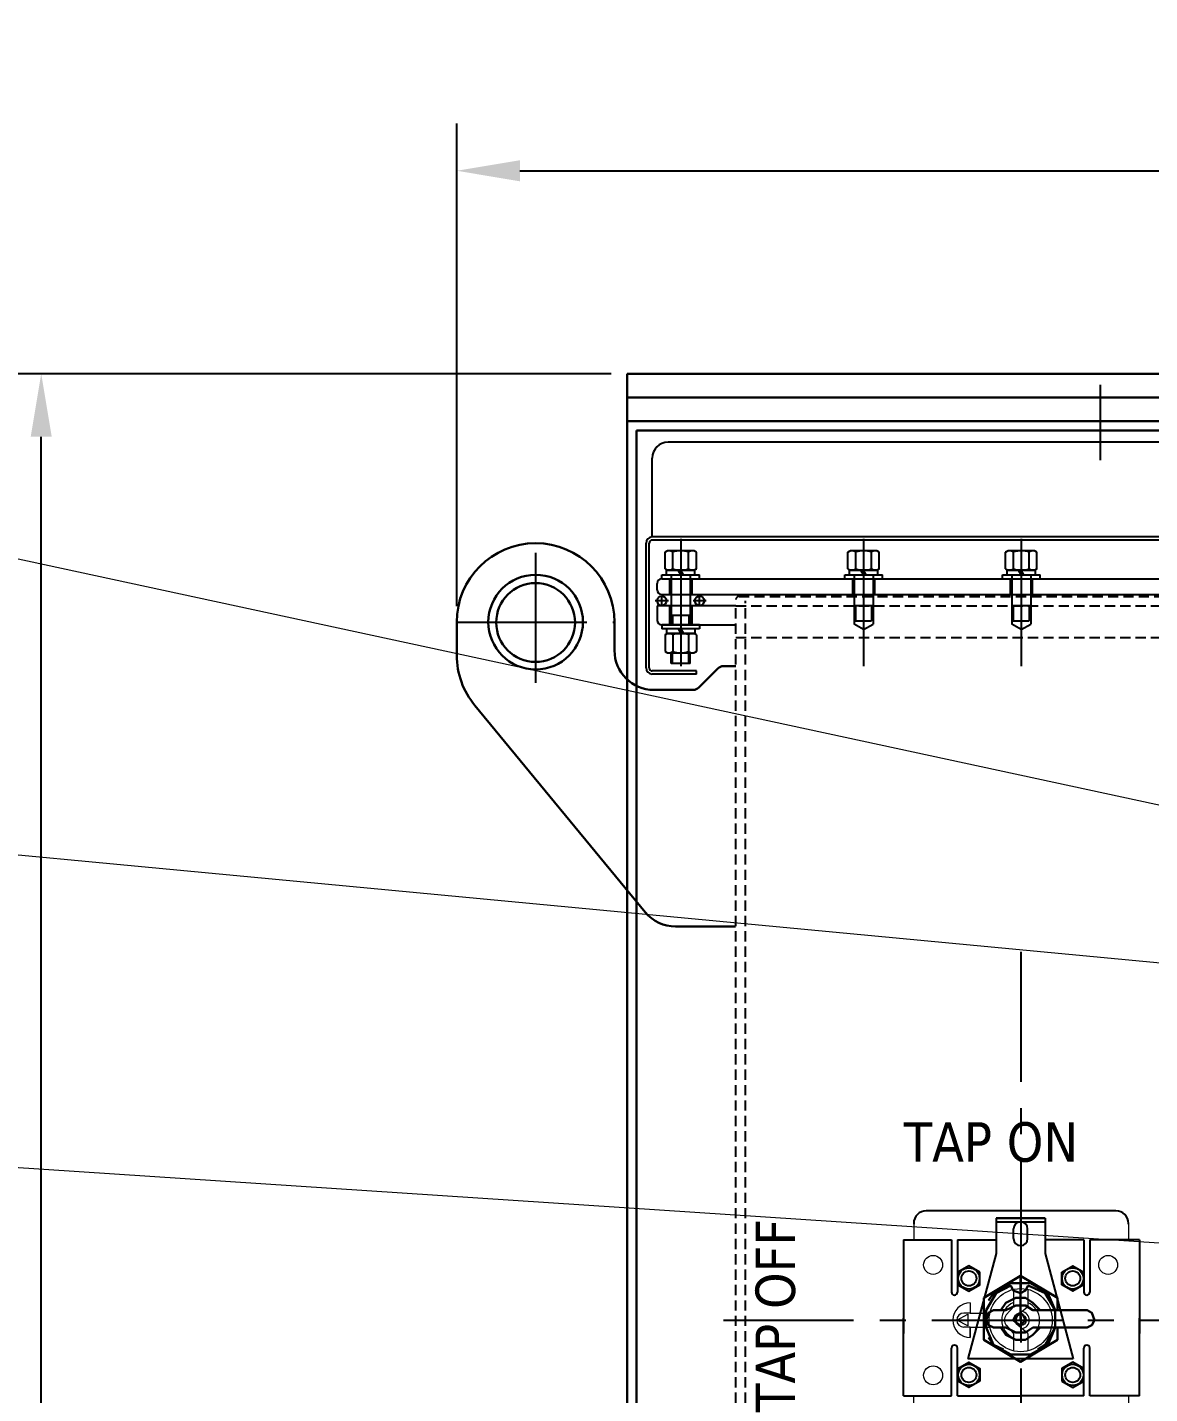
# Model space of a CAD drawing. Header units: millimetres. Extents: x 116956 to 138384, y -169944 to -162492.
# Drawn here: x 129466 to 130178, y -164356 to -163490 of the extents above; entities that cross this region are included whole.
import ezdxf

# ---------------------------------------------------------------- set-up
doc = ezdxf.new("R2010")
doc.units = ezdxf.units.MM
doc.header["$LTSCALE"] = 13
for name, pattern in [('CENTER', [50.8, 31.75, -6.35, 6.35, -6.35]), ('CENTER2', [1.125, 0.75, -0.125, 0.125, -0.125]), ('CENTERX2', [101.6, 63.5, -12.7, 12.7, -12.7]), ('DASHED', [0.75, 0.5, -0.25]), ('HIDDEN', [9.525, 6.35, -3.175])]:
    doc.linetypes.add(name, pattern=pattern)
doc.layers.get('0').update_dxf_attribs({"color": 1, "linetype": 'CENTER'})
for name, color, linetype in [('1', 4, 'Continuous'), ('2', 3, 'Continuous'), ('3中心线层', 1, 'CENTER'), ('4', 2, 'HIDDEN'), ('4虚线层', 6, 'DASHED'), ('粗实线', 4, 'Continuous')]:
    doc.layers.add(name, color=color, linetype=linetype)
doc.layers.add('标注、文本', color=3, linetype='Continuous', lineweight=25)
doc.layers.add('铁心', color=3, linetype='Continuous', lineweight=0)
doc.styles.get("Standard").update_dxf_attribs({"font": 'gbenor.shx', "bigfont": 'gbcbig.shx'})
doc.styles.add('Tahoma$001', font='tahoma.ttf', dxfattribs={"height": 2.159784})
doc.dimstyles.new('1-15', dxfattribs={"dimscale": 20, "dimtxt": 3.5, "dimasz": 2, "dimexe": 1.5, "dimexo": 0.5, "dimgap": 0.5, "dimtad": 1, "dimtoh": 1, "dimdec": 1, "dimdsep": 46, "dimtxsty": 'Standard', "dimcen": 2.5, "dimclrd": 3, "dimclre": 3, "dimclrt": 3, "dimadec": 0, "dimazin": 2, "dimtfac": 1, "dimtdec": 1, "dimtmove": 0, "dimatfit": 2, "dimfxl": 1, "dimarcsym": 0})

# ---------------------------------------------------------------- blocks, each defined once
blk = doc.blocks.new('A$C2C6D2C8C')
at = {"color": 0, "linetype": 'ByBlock'}
for p, q in [((134.71, 136.18), (14.42, 136.18)), ((58.68, 131.42), (58.68, 109.14)), ((89.87, 131.42), (58.68, 131.42)), ((58.68, 131.42), (89.87, 131.42)), ((89.87, 131.42), (89.87, 109.14)), ((6.48, 128.24), (6.48, 127.68)), ((58.68, 129.19), (89.87, 129.19)), ((69.82, 118.56), (69.82, 124.74)), ((78.73, 118.56), (78.73, 124.74)), ((142.66, 127.68), (142.66, 128.24)), ((0, 117.68), (30.38, 117.68)), ((0, 117.68), (0, 58.38)), ((20.29, 117.68), (26.38, 117.68)), ((30.29, 117.68), (30.38, 117.68)), ((30.38, 117.68), (30.38, 84.6)), ((34.29, 117.68), (58.68, 117.68)), ((34.29, 117.68), (34.29, 84.6)), ((114.27, 117.68), (89.87, 117.68)), ((114.27, 117.68), (114.27, 84.6)), ((149.56, 117.68), (118.18, 117.68)), ((118.51, 117.68), (118.18, 117.68)), ((118.18, 117.68), (118.18, 84.6)), ((143.69, 117.68), (132.42, 117.68)), ((149.56, 117.68), (149.56, 58.38)), ((58.68, 109.14), (40.86, 42.3)), ((89.87, 109.14), (107.7, 42.3)), ((0, 18.79), (0, 68.09)), ((149.56, 18.79), (149.56, 68.09)), ((30.38, 18.79), (30.38, 49.17)), ((34.29, 18.79), (34.29, 49.17)), ((114.27, 18.79), (114.27, 49.17)), ((118.18, 18.79), (118.18, 49.17)), ((107.7, 42.3), (40.86, 42.3)), ((0, 18.79), (18.78, 18.79)), ((18.78, 18.79), (30.38, 18.79)), ((34.29, 18.79), (74.23, 18.79)), ((114.27, 18.79), (74.57, 18.79)), ((142.99, 18.79), (118.18, 18.79)), ((149.56, 18.79), (132.42, 18.79)), ((6.48, 7.94), (6.48, 8.79)), ((142.66, 8.79), (142.66, 7.94)), ((142.66, 7.94), (142.66, 8.79)), ((74.57, 0), (14.42, 0)), ((134.71, 0), (61.46, 0))]:
    blk.add_line(p, q, dxfattribs=at)
at = {"lineweight": 15}
for p, q in [((6.48, 127.68), (6.48, 117.68)), ((142.66, 127.68), (142.66, 117.68)), ((42.28, 77.88), (42.2, 71.38)), ((6.48, 8.37), (6.48, 18.79)), ((142.66, 8.79), (142.99, 18.79))]:
    blk.add_line(p, q, dxfattribs=at)
at = {"color": 0, "linetype": 'ByBlock', "lineweight": 18}
for p, q in [((69.78, 86.37), (69.78, 75.38)), ((78.78, 86.37), (78.78, 75.38)), ((33.78, 66.88), (40.78, 70.59)), ((42.28, 71.38), (38.28, 71.38)), ((40.78, 70.59), (40.78, 63.18)), ((42.28, 71.38), (54.79, 71.38)), ((69.78, 75.38), (65.2, 70.19)), ((69.78, 75.38), (68.12, 73.5)), ((78.78, 75.38), (71.47, 69.17)), ((40.78, 63.18), (33.78, 66.88)), ((42.28, 62.38), (38.28, 62.38)), ((42.28, 62.38), (54.79, 62.38)), ((42.28, 62.38), (42.28, 55.88)), ((42.28, 55.88), (42.28, 62.38)), ((65.2, 63.58), (69.78, 58.38)), ((78.78, 58.38), (71.47, 64.6)), ((69.78, 58.38), (68.12, 60.27)), ((69.78, 58.38), (69.78, 47.4)), ((78.78, 58.38), (78.78, 47.4))]:
    blk.add_line(p, q, dxfattribs=at)
at = {"color": 0, "linetype": 'ByBlock'}
for points in [[(48.46, 97.34), (41.45, 101.39), (34.44, 97.34), (34.44, 89.25), (41.45, 85.2), (48.46, 89.25)], [(100.34, 97.34), (107.35, 101.39), (114.36, 97.34), (114.36, 89.25), (107.35, 85.2), (100.34, 89.25)], [(48.46, 28.13), (41.45, 24.08), (34.44, 28.13), (34.44, 36.22), (41.45, 40.27), (48.46, 36.22)], [(100.34, 28.13), (107.35, 24.08), (114.36, 28.13), (114.36, 36.22), (107.35, 40.27), (100.34, 36.22)]]:
    blk.add_lwpolyline(points, close=True, dxfattribs=at)
at = {"lineweight": 15}
for centre in [(18.78, 101.88), (129.78, 101.88), (18.78, 31.88)]:
    blk.add_circle(centre, 6, dxfattribs=at)
at = {"color": 0, "linetype": 'ByBlock'}
for centre, radius in [((41.45, 93.3), 6.76), ((41.48, 93.34), 4.75), ((107.35, 93.3), 6.76), ((107.32, 93.34), 4.75), ((41.45, 32.17), 6.76), ((41.48, 32.13), 4.75), ((107.35, 32.17), 6.76), ((107.32, 32.13), 4.75)]:
    blk.add_circle(centre, radius, dxfattribs=at)
at = {"color": 0, "linetype": 'ByBlock', "lineweight": 18}
for radius in [20, 3.5]:
    blk.add_circle((74.28, 66.88), radius, dxfattribs=at)
at = {"color": 0, "linetype": 'ByBlock'}
for centre, radius, start, end in [((14.42, 128.24), 7.94, 90, 180), ((134.71, 128.24), 7.94, 0, 90), ((74.28, 124.74), 4.46, 0, 180), ((74.28, 118.56), 4.46, 180, 0), ((32.33, 84.64), 1.91, 181.29957, 358.70043), ((116.22, 84.64), 1.91, 181.29957, 358.70043), ((32.33, 49.13), 1.91, 1.29957, 178.70043), ((116.22, 49.13), 1.91, 1.29957, 178.70043), ((14.42, 7.94), 7.94, 180, 270), ((134.71, 7.94), 7.94, 270, 0)]:
    blk.add_arc(centre, radius, start, end, dxfattribs=at)
at = {"color": 0, "linetype": 'ByBlock', "lineweight": 18}
for centre, radius, start, end in [((74.28, 66.88), 12, 112.02431, 247.97569), ((74.28, 66.88), 12, 292.02431, 67.97569), ((42.28, 66.88), 11, 90, 270), ((38.28, 66.88), 4.5, 90, 270), ((68.95, 66.88), 5, 138.57633, 221.42367), ((74.28, 66.88), 5.5, 279.27093, 80.72907), ((74.34, 66.88), 3, 130.36454, 229.63546)]:
    blk.add_arc(centre, radius, start, end, dxfattribs=at)
at = {"layer": '粗实线', "lineweight": 30}
for points in [[(74.28, 66.88), (74.28, 94.98), (50.87, 80.93)], [(68.04, 88.73), (58.67, 84.05), (52.43, 73.13), (52.43, 62.2), (57.11, 51.28), (63.35, 48.16)], [(96.13, 73.13), (91.44, 84.05), (80.52, 90.29), (68.04, 90.29), (57.11, 84.05), (53.99, 79.37)], [(68.04, 88.73), (69.6, 85.61), (74.28, 84.05), (77.4, 85.61), (78.96, 88.73)], [(74.28, 94.98), (97.69, 80.93), (97.69, 73.13)], [(85.2, 48.16), (89.88, 51.28), (96.13, 62.2), (96.13, 73.13), (89.88, 84.05), (78.96, 88.73)], [(97.69, 54.4), (74.28, 40.36), (50.87, 54.4), (50.87, 80.93)], [(86.76, 73.13), (82.08, 77.81), (77.4, 80.93), (71.16, 80.93), (64.91, 77.81), (61.79, 73.13)], [(57.11, 73.13), (53.99, 71.57), (52.43, 66.88), (53.99, 63.76), (57.11, 62.2)], [(82.08, 73.13), (77.4, 76.25), (71.16, 76.25), (64.91, 73.13)], [(116.41, 62.2), (119.53, 63.76), (121.1, 66.88), (119.53, 71.57), (116.41, 73.13)], [(53.99, 55.96), (57.11, 51.28), (68.04, 45.04), (80.52, 45.04), (91.44, 51.28), (96.13, 62.2)], [(61.79, 62.2), (64.91, 57.52), (71.16, 54.4), (77.4, 54.4), (82.08, 57.52), (86.76, 62.2)], [(64.91, 62.2), (71.16, 59.08), (77.4, 59.08), (82.08, 62.2)], [(97.69, 62.2), (97.69, 54.4)]]:
    blk.add_lwpolyline(points, dxfattribs=at)
blk.add_lwpolyline([(77.4, 66.88), (75.84, 70.01), (74.28, 71.57), (71.16, 70.01), (69.6, 66.88), (71.16, 65.32), (74.28, 63.76), (75.84, 65.32)], close=True, dxfattribs=at)
for points in [[(57.11, 73.13), (57.11, 73.13), (64.91, 73.13), (64.91, 73.13)], [(82.08, 73.13), (82.08, 73.13), (116.41, 73.13), (116.41, 73.13)], [(57.11, 62.2), (57.11, 62.2), (64.91, 62.2), (64.91, 62.2)], [(82.08, 62.2), (82.08, 62.2), (116.41, 62.2), (116.41, 62.2)]]:
    blk.add_open_spline(points, degree=3, dxfattribs=at)
blk = doc.blocks.new('*D1465')
at = {"layer": 'Defpoints', "color": 0, "transparency": 16777216}
for p in [(129474.87, -163709.19), (129846.42, -163709.19), (129846.42, -165659.16)]:
    blk.add_point(p, dxfattribs=at)
at = {"layer": '标注、文本', "color": 3, "lineweight": -2, "transparency": 16777216}
for p, q in [((129836.42, -163709.19), (129444.87, -163709.19)), ((129474.87, -165619.16), (129474.87, -163749.19)), ((129836.42, -165659.16), (129444.87, -165659.16))]:
    blk.add_line(p, q, dxfattribs=at)
at = {"layer": '标注、文本', "color": 3, "transparency": 16777216}
for points in [[(129468.2, -163749.19), (129481.54, -163749.19), (129474.87, -163709.19)], [(129468.2, -165619.16), (129481.54, -165619.16), (129474.87, -165659.16)]]:
    blk.add_solid(points, dxfattribs=at)
at = {"layer": '标注、文本', "color": 3, "transparency": 16777216, "insert": (129429.87, -164684.17), "char_height": 70, "attachment_point": 5, "rotation": 90}
blk.add_mtext('1950', dxfattribs=at)
blk = doc.blocks.new('*D1466')
at = {"layer": 'Defpoints', "color": 0, "transparency": 16777216}
for p in [(131754.42, -163580.55), (129738.42, -163866.68), (131754.42, -163866.69)]:
    blk.add_point(p, dxfattribs=at)
at = {"layer": '标注、文本', "color": 3, "lineweight": -2, "transparency": 16777216}
for p, q in [((129738.42, -163856.68), (129738.42, -163550.55)), ((131754.42, -163856.69), (131754.42, -163550.55)), ((129778.42, -163580.55), (131714.42, -163580.55))]:
    blk.add_line(p, q, dxfattribs=at)
at = {"layer": '标注、文本', "color": 3, "transparency": 16777216}
for points in [[(129778.42, -163573.88), (129778.42, -163587.22), (129738.42, -163580.55)], [(131714.42, -163573.88), (131714.42, -163587.22), (131754.42, -163580.55)]]:
    blk.add_solid(points, dxfattribs=at)
at = {"layer": '标注、文本', "color": 3, "transparency": 16777216, "insert": (130746.42, -163535.55), "char_height": 70, "attachment_point": 5}
blk.add_mtext('2016', dxfattribs=at)

msp = doc.modelspace()

# ---------------------------------------------------------------- linework, layer by layer
at = {"layer": '1', "color": 1, "linetype": 'CENTERX2', "lineweight": -3, "ltscale": 0.1}
for p, q in [((129788.422, -163822.706), (129788.422, -163910.647)), ((129880.422, -163836.751), (129880.422, -163880.019)), ((129872.607, -163853.191), (129864.238, -163853.191)), ((129868.422, -163856.429), (129868.422, -163849.952)), ((129896.607, -163853.191), (129888.238, -163853.191)), ((129892.422, -163856.429), (129892.422, -163849.952)), ((129738.422, -163866.677), (129838.422, -163866.677)), ((130096.076, -164075.685), (130096.076, -164515.122)), ((129907.566, -164309.196), (130507.376, -164309.196))]:
    msp.add_line(p, q, dxfattribs=at)
at = {"layer": '1'}
for p, q in [((129870.497, -163822.258), (129871.827, -163821.491)), ((129870.497, -163832.923), (129870.497, -163822.258)), ((129889.018, -163821.491), (129871.827, -163821.491)), ((129875.46, -163832.923), (129875.46, -163822.258)), ((129885.385, -163832.923), (129885.385, -163822.258)), ((129890.347, -163822.258), (129889.018, -163821.491)), ((129890.347, -163832.923), (129890.347, -163822.258)), ((129986.497, -163822.258), (129987.827, -163821.491)), ((129986.497, -163832.923), (129986.497, -163822.258)), ((130005.018, -163821.491), (129987.827, -163821.491)), ((129991.46, -163832.923), (129991.46, -163822.258)), ((130001.385, -163832.923), (130001.385, -163822.258)), ((130006.347, -163822.258), (130005.018, -163821.491)), ((130006.347, -163832.923), (130006.347, -163822.258)), ((130086.497, -163822.258), (130087.827, -163821.491)), ((130086.497, -163832.923), (130086.497, -163822.258)), ((130105.018, -163821.491), (130087.827, -163821.491)), ((130091.46, -163832.923), (130091.46, -163822.258)), ((130101.385, -163832.923), (130101.385, -163822.258)), ((130106.347, -163822.258), (130105.018, -163821.491)), ((130106.347, -163832.923), (130106.347, -163822.258)), ((129870.497, -163832.923), (129871.827, -163833.691)), ((129871.422, -163836.691), (129871.422, -163833.691)), ((129871.422, -163833.691), (129889.422, -163833.691)), ((129889.018, -163833.691), (129871.827, -163833.691)), ((129880.422, -163836.691), (129878.722, -163833.691)), ((129882.122, -163836.691), (129880.422, -163833.691)), ((129890.347, -163832.923), (129889.018, -163833.691)), ((129889.422, -163836.691), (129889.422, -163833.691)), ((129986.497, -163832.923), (129987.827, -163833.691)), ((129987.422, -163836.691), (129987.422, -163833.691)), ((129987.422, -163833.691), (130005.422, -163833.691)), ((130005.018, -163833.691), (129987.827, -163833.691)), ((129996.422, -163836.691), (129994.722, -163833.691)), ((129998.122, -163836.691), (129996.422, -163833.691)), ((130006.347, -163832.923), (130005.018, -163833.691)), ((130005.422, -163836.691), (130005.422, -163833.691)), ((130086.497, -163832.923), (130087.827, -163833.691)), ((130087.422, -163836.691), (130087.422, -163833.691)), ((130087.422, -163833.691), (130105.422, -163833.691)), ((130105.018, -163833.691), (130087.827, -163833.691)), ((130096.422, -163836.691), (130094.722, -163833.691)), ((130098.122, -163836.691), (130096.422, -163833.691)), ((130106.347, -163832.923), (130105.018, -163833.691)), ((130105.422, -163836.691), (130105.422, -163833.691)), ((129868.422, -163839.191), (129868.422, -163836.691)), ((129868.422, -163836.691), (129892.422, -163836.691)), ((129868.422, -163839.191), (129892.422, -163839.191)), ((129871.422, -163836.691), (129889.422, -163836.691)), ((129874.422, -163836.909), (129874.422, -163862.409)), ((129886.422, -163836.909), (129886.422, -163862.409)), ((129892.422, -163839.191), (129892.422, -163836.691)), ((129984.422, -163839.191), (129984.422, -163836.691)), ((129984.422, -163836.691), (130008.422, -163836.691)), ((129984.422, -163839.191), (130008.422, -163839.191)), ((129987.422, -163836.691), (130005.422, -163836.691)), ((129990.422, -163836.909), (129990.422, -163862.409)), ((130002.422, -163836.909), (130002.422, -163862.409)), ((130008.422, -163839.191), (130008.422, -163836.691)), ((130084.422, -163839.191), (130084.422, -163836.691)), ((130084.422, -163836.691), (130108.422, -163836.691)), ((130084.422, -163839.191), (130108.422, -163839.191)), ((130087.422, -163836.691), (130105.422, -163836.691)), ((130090.422, -163836.909), (130090.422, -163862.409)), ((130102.422, -163836.909), (130102.422, -163862.409)), ((130108.422, -163839.191), (130108.422, -163836.691)), ((130002.422, -163856.409), (129990.422, -163856.409)), ((130102.422, -163856.409), (130090.422, -163856.409)), ((129892.422, -163868.409), (129868.422, -163868.409)), ((129868.422, -163868.409), (129868.422, -163870.909)), ((129886.422, -163862.409), (129874.422, -163862.409)), ((129874.422, -163862.409), (129874.422, -163868.409)), ((129886.422, -163862.409), (129886.422, -163868.409)), ((129892.422, -163868.409), (129892.422, -163870.909)), ((129990.422, -163862.409), (129990.422, -163867.944)), ((130002.422, -163862.409), (130002.422, -163867.944)), ((130090.422, -163862.409), (130090.422, -163867.944)), ((130102.422, -163862.409), (130102.422, -163867.944)), ((129892.422, -163870.909), (129868.422, -163870.909)), ((129870.497, -163874.676), (129871.827, -163873.909)), ((129870.497, -163874.676), (129870.497, -163885.341)), ((129889.422, -163870.909), (129871.422, -163870.909)), ((129871.422, -163870.909), (129871.422, -163873.909)), ((129889.422, -163873.909), (129871.422, -163873.909)), ((129871.827, -163873.909), (129889.018, -163873.909)), ((129875.46, -163874.676), (129875.46, -163885.341)), ((129878.722, -163870.909), (129880.422, -163873.909)), ((129880.422, -163870.909), (129882.122, -163873.909)), ((129885.385, -163874.676), (129885.385, -163885.341)), ((129890.347, -163874.676), (129889.018, -163873.909)), ((129889.422, -163870.909), (129889.422, -163873.909)), ((129890.347, -163874.676), (129890.347, -163885.341)), ((129870.497, -163885.341), (129871.827, -163886.109)), ((129871.827, -163886.109), (129889.018, -163886.109)), ((129874.422, -163892.85), (129874.422, -163886.109)), ((129886.422, -163892.85), (129886.422, -163886.109)), ((129890.347, -163885.341), (129889.018, -163886.109)), ((129886.422, -163892.85), (129874.422, -163892.85))]:
    msp.add_line(p, q, dxfattribs=at)
for centre, radius, start, end in [((129873.033, -163826.059), 4.569, 57.914436, 123.704561), ((129880.422, -163839.491), 18, 73.996597, 106.003403), ((129887.812, -163826.059), 4.569, 56.295439, 122.085564), ((129989.033, -163826.059), 4.569, 57.914436, 123.704561), ((129996.422, -163839.491), 18, 73.996597, 106.003403), ((130003.812, -163826.059), 4.569, 56.295439, 122.085564), ((130089.033, -163826.059), 4.569, 57.914436, 123.704561), ((130096.422, -163839.491), 18, 73.996597, 106.003403), ((130103.812, -163826.059), 4.569, 56.295439, 122.085564), ((129873.033, -163829.122), 4.569, 236.295439, 302.558752), ((129880.422, -163815.691), 18, 253.996597, 286.003403), ((129887.812, -163829.122), 4.569, 237.914436, 303.704561), ((129989.033, -163829.122), 4.569, 236.295439, 302.558752), ((129996.422, -163815.691), 18, 253.996597, 286.003403), ((130003.812, -163829.122), 4.569, 237.914436, 303.704561), ((130089.033, -163829.122), 4.569, 236.295439, 302.558752), ((130096.422, -163815.691), 18, 253.996597, 286.003403), ((130103.812, -163829.122), 4.569, 237.914436, 303.704561), ((129873.033, -163878.477), 4.569, 57.914436, 123.704561), ((129880.422, -163891.909), 18, 73.996597, 106.003403), ((129887.812, -163878.477), 4.569, 56.295439, 122.558752), ((129873.033, -163881.54), 4.569, 236.295439, 302.085564), ((129880.422, -163868.109), 18, 253.996597, 286.003403), ((129887.812, -163881.54), 4.569, 237.914436, 303.704561)]:
    msp.add_arc(centre, radius, start, end, dxfattribs=at)
at = {"layer": '2'}
for p, q in [((129991.322, -163856.409), (129991.322, -163865.944)), ((130001.522, -163856.409), (130001.522, -163865.944)), ((130091.322, -163856.409), (130091.322, -163865.944)), ((130101.522, -163856.409), (130101.522, -163865.944)), ((129875.322, -163862.409), (129875.322, -163868.409)), ((129885.522, -163862.409), (129885.522, -163868.409)), ((129875.322, -163892.85), (129875.322, -163886.109)), ((129885.522, -163892.85), (129885.522, -163886.109))]:
    msp.add_line(p, q, dxfattribs=at)
at = {"layer": '3中心线层', "linetype": 'CENTER2', "lineweight": -3, "ltscale": 10}
msp.add_line((130146.422, -163716.277), (130146.422, -163764.073), dxfattribs=at)
at = {"layer": '4'}
for p, q in [((129880.422, -163813.909), (129880.422, -163894.709)), ((129996.422, -163813.909), (129996.422, -163894.709)), ((130096.422, -163813.909), (130096.422, -163894.709))]:
    msp.add_line(p, q, dxfattribs=at)
at = {"layer": '4虚线层'}
for p, q in [((129917.422, -163850.409), (131575.422, -163850.409)), ((129921.422, -165551.159), (129921.422, -163853.209)), ((129915.422, -165551.159), (129915.422, -163855.209)), ((129915.422, -163856.409), (131577.422, -163856.409)), ((129915.422, -163876.409), (131577.422, -163876.409))]:
    msp.add_line(p, q, dxfattribs=at)
msp.add_arc((129917.422, -163852.409), 2, 90, 180, dxfattribs=at)
at = {"layer": '标注、文本', "color": 4, "lineweight": 30}
for p, q in [((129846.422, -165559.159), (129846.422, -163709.191)), ((129852.422, -165551.159), (129852.422, -163745.191)), ((129738.422, -163887.682), (129738.422, -163866.685)), ((129838.422, -163884.668), (129838.422, -163866.685)), ((129891.948, -163908.183), (129903.955, -163896.036)), ((129907.51, -163894.551), (129915.422, -163894.551)), ((129888.392, -163909.668), (129863.422, -163909.668)), ((129749.844, -163919.49), (129857.923, -164050.572)), ((129915.25, -164059.668), (129877.212, -164059.668))]:
    msp.add_line(p, q, dxfattribs=at)
at = {"layer": '标注、文本'}
for p, q in [((131620.422, -163752.685), (129872.422, -163752.685)), ((129862.422, -163812.685), (129862.422, -163762.685)), ((129788.422, -163816.685), (129788.422, -163816.685)), ((129858.422, -163895.668), (129858.422, -163816.685)), ((129860.422, -163895.668), (129860.422, -163816.685)), ((131630.422, -163812.685), (129862.422, -163812.685)), ((131630.422, -163814.685), (129862.422, -163814.685)), ((129865.422, -163846.191), (129865.422, -163842.191)), ((129865.422, -163846.191), (129865.422, -163842.191)), ((129868.422, -163839.191), (131624.422, -163839.191)), ((129873.422, -163839.191), (129873.422, -163849.191)), ((129887.422, -163839.191), (129887.422, -163849.191)), ((129989.422, -163839.191), (129989.422, -163849.191)), ((130003.422, -163839.191), (130003.422, -163849.191)), ((130089.422, -163839.191), (130089.422, -163849.191)), ((130103.422, -163839.191), (130103.422, -163849.191)), ((129868.422, -163849.191), (131624.422, -163849.191)), ((129915.422, -163856.409), (129865.422, -163856.409)), ((129915.422, -163856.409), (129865.422, -163856.409)), ((129865.422, -163856.409), (129865.422, -163865.409)), ((129873.422, -163856.409), (129873.422, -163868.409)), ((129887.422, -163856.409), (129887.422, -163868.409)), ((129868.422, -163868.409), (129915.422, -163868.409)), ((129996.422, -163871.409), (129990.422, -163867.944)), ((129996.422, -163871.409), (129990.422, -163867.944)), ((129996.422, -163871.409), (129990.422, -163867.944)), ((129996.422, -163871.409), (129990.422, -163867.944)), ((129996.422, -163871.409), (129990.422, -163867.944)), ((129996.422, -163871.409), (129990.422, -163867.944)), ((129996.422, -163871.409), (129990.422, -163867.944)), ((129996.422, -163871.409), (129990.422, -163867.944)), ((129991.322, -163865.944), (130001.522, -163865.944)), ((129996.422, -163871.409), (130002.422, -163867.944)), ((129996.422, -163871.409), (130002.422, -163867.944)), ((129996.422, -163871.409), (130002.422, -163867.944)), ((129996.422, -163871.409), (130002.422, -163867.944)), ((129996.422, -163871.409), (130002.422, -163867.944)), ((129996.422, -163871.409), (130002.422, -163867.944)), ((129996.422, -163871.409), (130002.422, -163867.944)), ((129996.422, -163871.409), (130002.422, -163867.944)), ((130096.422, -163871.409), (130090.422, -163867.944)), ((130096.422, -163871.409), (130090.422, -163867.944)), ((130096.422, -163871.409), (130090.422, -163867.944)), ((130096.422, -163871.409), (130090.422, -163867.944)), ((130096.422, -163871.409), (130090.422, -163867.944)), ((130096.422, -163871.409), (130090.422, -163867.944)), ((130096.422, -163871.409), (130090.422, -163867.944)), ((130096.422, -163871.409), (130090.422, -163867.944)), ((130091.322, -163865.944), (130101.522, -163865.944)), ((130096.422, -163871.409), (130102.422, -163867.944)), ((130096.422, -163871.409), (130102.422, -163867.944)), ((130096.422, -163871.409), (130102.422, -163867.944)), ((130096.422, -163871.409), (130102.422, -163867.944)), ((130096.422, -163871.409), (130102.422, -163867.944)), ((130096.422, -163871.409), (130102.422, -163867.944)), ((130096.422, -163871.409), (130102.422, -163867.944)), ((130096.422, -163871.409), (130102.422, -163867.944)), ((129996.422, -163871.409), (129996.422, -163871.409)), ((130096.422, -163871.409), (130096.422, -163871.409)), ((129890.419, -163897.668), (129862.422, -163897.668)), ((129890.419, -163899.668), (129862.422, -163899.668)), ((129890.419, -163899.668), (129890.419, -163897.668))]:
    msp.add_line(p, q, dxfattribs=at)
at = {"layer": '标注、文本', "color": 4, "lineweight": 30}
for centre, radius in [((129788.422, -163866.677), 30), ((129788.422, -163866.926), 25)]:
    msp.add_circle(centre, radius, dxfattribs=at)
at = {"layer": '标注、文本'}
for centre in [(129868.422, -163853.191), (129892.422, -163853.191)]:
    msp.add_circle(centre, 3, dxfattribs=at)
for centre, radius, start, end in [((129872.422, -163762.685), 10, 90, 180), ((129862.422, -163816.685), 4, 90, 180), ((129862.422, -163816.685), 2, 90, 180), ((129868.422, -163842.191), 3, 90, 180), ((129868.422, -163842.191), 3, 90, 180), ((129868.422, -163846.191), 3, 180, 270), ((129868.422, -163846.191), 3, 180, 270), ((129868.422, -163865.409), 3, 180, 270), ((129862.422, -163895.668), 4, 180, 270), ((129862.422, -163895.668), 2, 180, 270)]:
    msp.add_arc(centre, radius, start, end, dxfattribs=at)
at = {"layer": '标注、文本', "color": 4, "lineweight": 30}
for centre, radius, start, end in [((129788.422, -163866.685), 50, 90, 180), ((129788.422, -163866.685), 50, 0, 90), ((129788.422, -163887.682), 50, 180, 219.505856), ((129863.422, -163884.668), 25, 180, 270), ((129907.51, -163899.551), 5, 90, 135.331906), ((129888.392, -163904.668), 5, 270, 315.331906), ((129877.212, -164034.668), 25, 219.505856, 270)]:
    msp.add_arc(centre, radius, start, end, dxfattribs=at)
at = {"layer": '粗实线', "lineweight": 30}
for p, q in [((131646.422, -163709.191), (129846.422, -163709.191)), ((131646.422, -163724.191), (129846.422, -163724.191)), ((131646.422, -163739.191), (129846.422, -163739.191)), ((131640.422, -163745.191), (129852.422, -163745.191))]:
    msp.add_line(p, q, dxfattribs=at)
at = {"layer": '铁心'}
for points in [[(130546.422, -164061.011), (129133.547, -163756.374), (129133.547, -163756.374)], [(130537.908, -164116.276), (129133.547, -163983.614), (129133.547, -163983.614)], [(130439.854, -164277.264), (129130.592, -164190.917), (129130.592, -164190.917)]]:
    msp.add_lwpolyline(points, dxfattribs=at)

# ---------------------------------------------------------------- block references
at = {"layer": '标注、文本'}
msp.add_blockref('A$C2C6D2C8C', (130021.732, -164376.081), dxfattribs=at)

# ---------------------------------------------------------------- texts
at = {"layer": '标注、文本', "style": 'Tahoma$001'}
msp.add_text('TAP ON', height=25, dxfattribs=at).set_placement((130021.864, -164208.734))
msp.add_text('TAP OFF', height=25, rotation=90, dxfattribs=at).set_placement((129952.888, -164367.475))

# ---------------------------------------------------------------- dimensions: what is measured, and where the dimension line sits
at = {"layer": '标注、文本'}
dim = msp.add_linear_dim(base=(131754.422, -163580.549), p1=(129738.422, -163866.677), p2=(131754.422, -163866.685), text='2016', dimstyle='1-15', dxfattribs=at)
dim.commit()
dim.dimension.update_dxf_attribs({"geometry": '*D1466', "text_midpoint": (130746.422, -163535.549)})
dim = msp.add_linear_dim(base=(129474.871, -163709.191), p1=(129846.422, -165659.159), p2=(129846.422, -163709.191), angle=90, dimstyle='1-15', dxfattribs=at)
dim.commit()
dim.dimension.update_dxf_attribs({"geometry": '*D1465', "text_midpoint": (129429.871, -164684.175)})

doc.saveas('drawing.dxf')
